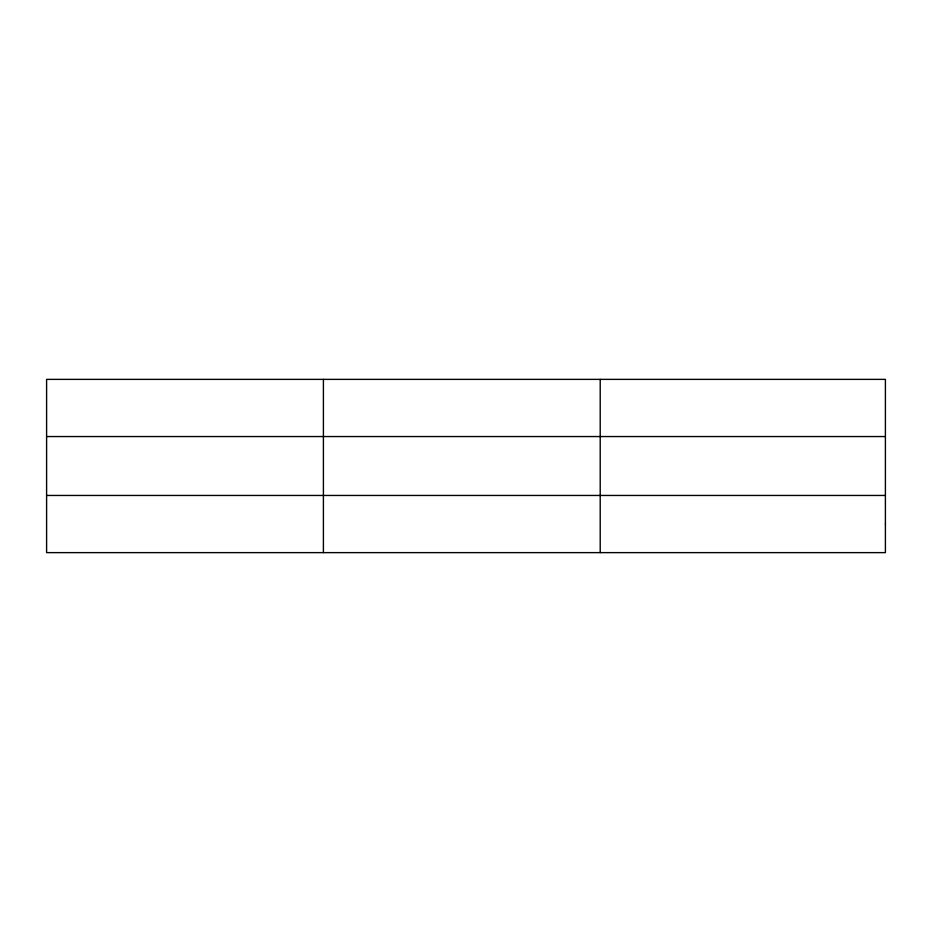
<?xml version="1.0" encoding="UTF-8"?>
<svg xmlns="http://www.w3.org/2000/svg" width="932" height="932" viewBox="0 0 932 932"><rect width="100%" height="100%" fill="white"/><g stroke="black" fill="none" stroke-linecap="round" stroke-linejoin="round"><path stroke-width="1.4" d="M323.404 379.371L323.404 552.629M600.208 379.371L600.208 552.629M46.6 436.549L885.4 436.549M46.6 495.451L885.4 495.451M885.4 524.04L885.4 552.629L46.6 552.629L46.6 379.371L885.4 379.371L885.4 524.04"/></g></svg>
